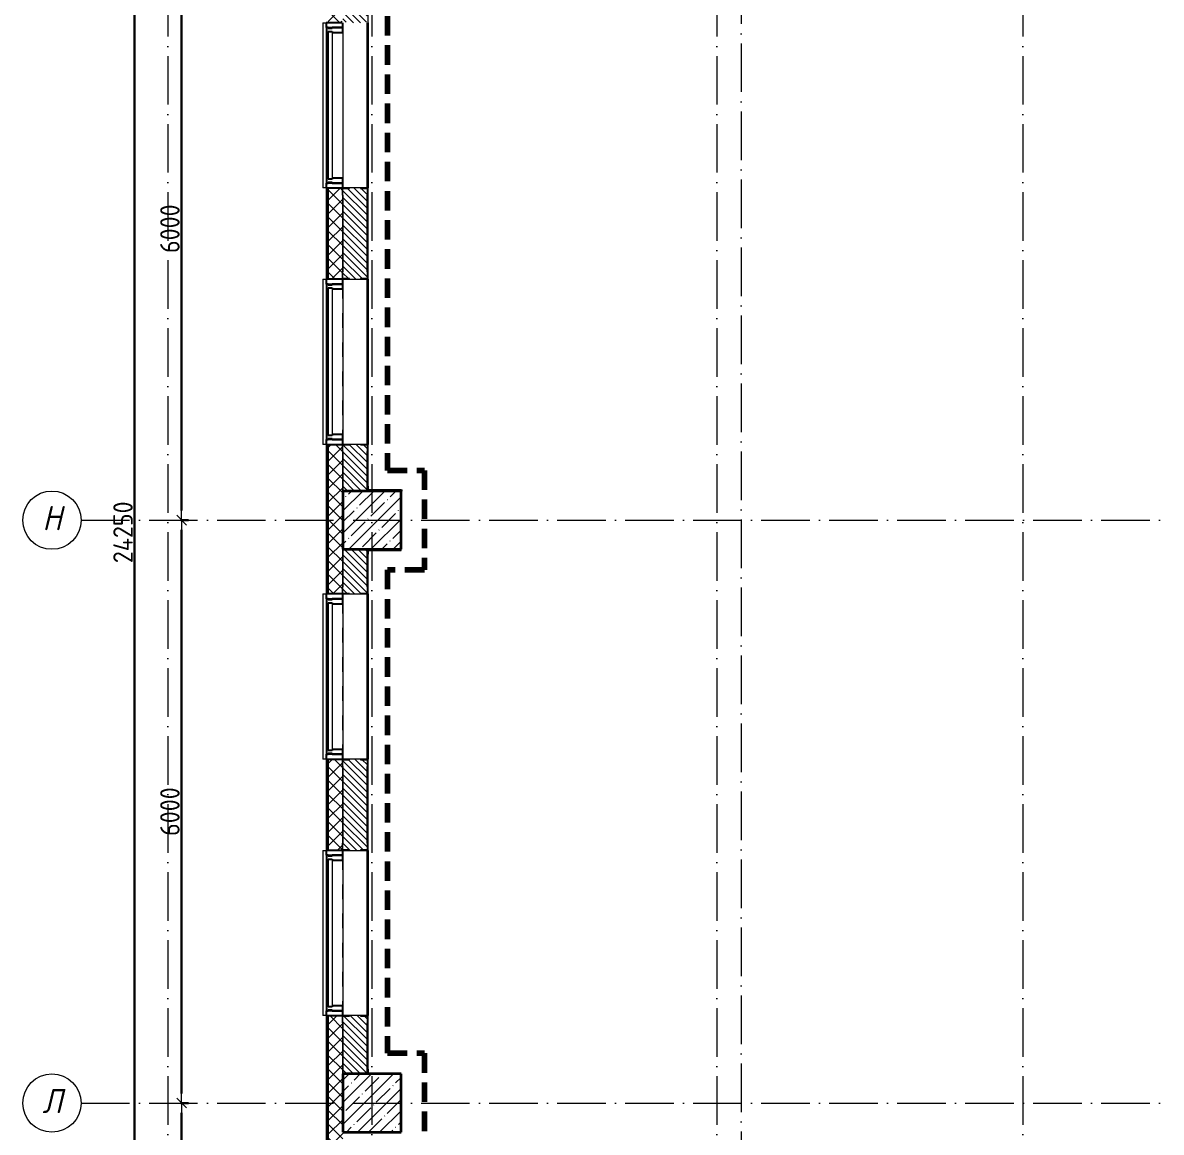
# Model space of a CAD drawing. Header units: millimetres. Extents: x -12989 to 629078, y -109036 to 555275.
# Drawn here: x 59735 to 71455, y -86015 to -74595 of the extents above; entities that cross this region are included whole.
import ezdxf

# ---------------------------------------------------------------- set-up
doc = ezdxf.new("R2010")
doc.units = ezdxf.units.MM
for name, pattern in [('50_200_ШТРИХ_1Т_ш5_п1_п1_', [700, 500, -100, 0, -100]), ('Штрих короткий', [300, 150, -150]), ('Штриховая _2 мм - 1 мм_', [300, 200, -100])]:
    doc.linetypes.add(name, pattern=pattern)
for name, color, linetype, lineweight in [('4 -стяжа', 7, 'Continuous', 30), ('Импосты витража', 7, 'Continuous', 9), ('Импосты витража-1', 7, 'Continuous', 25), ('Несущие колонны', 7, 'Continuous', 9), ('Несущие колонны-1', 7, 'Continuous', 35), ('Обобщенные модели', 7, 'Continuous', 9), ('Общие ребра', 7, 'Continuous', 9), ('Окна', 7, 'Continuous', 9), ('Оси', 7, 'Continuous', 9), ('Оси-1', 7, 'Continuous', 20), ('Оси-2', 7, '50_200_ШТРИХ_1Т_ш5_п1_п1_', 9), ('Остекление-1', 7, 'Continuous', 9), ('Перемычка-1', 7, 'Штрих короткий', 9), ('Размеры', 7, 'Continuous', 15), ('Стены', 7, 'Continuous', 9), ('Стены-1', 7, 'Continuous', 13), ('Штриховка разреза-1', 7, 'Continuous', 9)]:
    doc.layers.add(name, color=color, linetype=linetype, lineweight=lineweight)
doc.layers.add('СТ-1_1', color=7, linetype='Штриховая _2 мм - 1 мм_', lineweight=90, true_color=0x888888)
doc.layers.get('4 -стяжа').off()
doc.styles.add('ISOCPEUR_I_1', font='isocpeui.ttf', dxfattribs={"width": 0.85, "height": 2.5})
doc.styles.add('СПДС', font='isocpeur.ttf', dxfattribs={"width": 0.9})
doc.dimstyles.new('Размера А3', dxfattribs={"dimtxt": 200, "dimasz": 100, "dimexe": 70, "dimexo": 100, "dimgap": 20, "dimtad": 1, "dimdec": 0, "dimrnd": 10, "dimzin": 0, "dimdsep": 46, "dimtxsty": 'СПДС', "dimblk": 'ARROWHEAD_6', "dimcen": 1, "dimclrd": 256, "dimclre": 256, "dimclrt": 256, "dimazin": 0, "dimtfac": 1, "dimtdec": 0, "dimtmove": 2, "dimatfit": 3, "dimfxl": 1, "dimtolj": 1, "dimtzin": 0, "dimarcsym": 0})
pattern_1 = [(135, (0, 0), (-35.35534, -35.35534), [])]

# ---------------------------------------------------------------- blocks, each defined once
blk = doc.blocks.new('Ось сетки - Круг_Ø6_00__ISO-2_5_0_9K_-16731441-АИ2_02_План отделки стен 2-го этажа _Часть 2_')
at = {"layer": 'Оси-1'}
blk.add_circle((0, 0), 3, dxfattribs=at)
blk = doc.blocks.new('ARROWHEAD_6')
at = {"color": 0, "linetype": 'Continuous'}
for p, q in [((0, 0), (-1, 0)), ((-0.5, -0.5), (0.5, 0.5))]:
    blk.add_line(p, q, dxfattribs=at)
blk = doc.blocks.new('*D648')
at = {"layer": 'Defpoints', "color": 0, "transparency": 16777216}
for p in [(61264, -85715), (61370, -85715), (61264, -88065)]:
    blk.add_point(p, dxfattribs=at)
at = {"layer": 'Размеры', "lineweight": -2, "transparency": 16777216}
for p, q in [((61364, -85715), (61440, -85715)), ((61370, -87965), (61370, -85815)), ((61364, -88065), (61440, -88065))]:
    blk.add_line(p, q, dxfattribs=at)
at = {"layer": 'Размеры', "lineweight": -2, "transparency": 16777216, "xscale": 100, "yscale": 100, "zscale": 100}
for p, rotation in [((61370, -85715), 90), ((61370, -88065), 270)]:
    blk.add_blockref('ARROWHEAD_6', p, dxfattribs=dict(at, rotation=rotation))
at = {"layer": 'Размеры', "transparency": 16777216, "insert": (61250, -86890), "char_height": 200, "width": 2.49, "attachment_point": 5, "rotation": 90, "style": 'СПДС'}
blk.add_mtext('\\A1;2350', dxfattribs=at)
blk = doc.blocks.new('*D649')
at = {"layer": 'Defpoints', "color": 0, "transparency": 16777216}
for p in [(61264, -79715), (61370, -79715), (61264, -85715)]:
    blk.add_point(p, dxfattribs=at)
at = {"layer": 'Размеры', "lineweight": -2, "transparency": 16777216}
for p, q in [((61364, -79715), (61440, -79715)), ((61370, -85615), (61370, -79815)), ((61364, -85715), (61440, -85715))]:
    blk.add_line(p, q, dxfattribs=at)
at = {"layer": 'Размеры', "lineweight": -2, "transparency": 16777216, "xscale": 100, "yscale": 100, "zscale": 100}
for p, rotation in [((61370, -79715), 90), ((61370, -85715), 270)]:
    blk.add_blockref('ARROWHEAD_6', p, dxfattribs=dict(at, rotation=rotation))
at = {"layer": 'Размеры', "transparency": 16777216, "insert": (61250, -82715), "char_height": 200, "width": 2.49, "attachment_point": 5, "rotation": 90, "style": 'СПДС'}
blk.add_mtext('\\A1;6000', dxfattribs=at)
blk = doc.blocks.new('*D650')
at = {"layer": 'Defpoints', "color": 0, "transparency": 16777216}
for p in [(61264, -73715), (61370, -73715), (61264, -79715)]:
    blk.add_point(p, dxfattribs=at)
at = {"layer": 'Размеры', "lineweight": -2, "transparency": 16777216}
for p, q in [((61364, -73715), (61440, -73715)), ((61370, -79615), (61370, -73815)), ((61364, -79715), (61440, -79715))]:
    blk.add_line(p, q, dxfattribs=at)
at = {"layer": 'Размеры', "lineweight": -2, "transparency": 16777216, "xscale": 100, "yscale": 100, "zscale": 100}
for p, rotation in [((61370, -73715), 90), ((61370, -79715), 270)]:
    blk.add_blockref('ARROWHEAD_6', p, dxfattribs=dict(at, rotation=rotation))
at = {"layer": 'Размеры', "transparency": 16777216, "insert": (61250, -76715), "char_height": 200, "width": 2.49, "attachment_point": 5, "rotation": 90, "style": 'СПДС'}
blk.add_mtext('\\A1;6000', dxfattribs=at)
blk = doc.blocks.new('*D652')
at = {"layer": 'Defpoints', "color": 0, "transparency": 16777216}
for p in [(60780, -67715), (60887, -67715), (60780, -91965)]:
    blk.add_point(p, dxfattribs=at)
at = {"layer": 'Размеры', "lineweight": -2, "transparency": 16777216}
for p, q in [((60880, -67715), (60957, -67715)), ((60887, -91865), (60887, -67815)), ((60880, -91965), (60957, -91965))]:
    blk.add_line(p, q, dxfattribs=at)
at = {"layer": 'Размеры', "lineweight": -2, "transparency": 16777216, "xscale": 100, "yscale": 100, "zscale": 100}
for p, rotation in [((60887, -67715), 90), ((60887, -91965), 270)]:
    blk.add_blockref('ARROWHEAD_6', p, dxfattribs=dict(at, rotation=rotation))
at = {"layer": 'Размеры', "transparency": 16777216, "insert": (60767, -79840), "char_height": 200, "width": 3.19, "attachment_point": 5, "rotation": 90, "style": 'СПДС'}
blk.add_mtext('\\A1;24250', dxfattribs=at)
blk = doc.blocks.new('BSC_Колонна _Прямоугольная - 600х600-V10-АИ2_02_План отделки стен 2-го этажа _Часть 2_')
at = {"layer": 'Несущие колонны'}
h = blk.add_hatch(dxfattribs=at)
h.set_pattern_fill('FP_17', color=256, style=0, pattern_type=2)
h.set_pattern_definition([(45, (-73400, -26500), (-114.04925, 114.04925), []), (45, (-73285.95, -26500), (-114.04925, 114.04925), [201.613, -40.323, 3.353, -36.97])])
h.paths.add_polyline_path([(-300, -300), (300, -300), (300, 300), (-300, 300), (-300, -134)], flags=0)
at = {"layer": 'Несущие колонны-1'}
for p, q in [((300, 300), (-300, 300)), ((-300, 300), (-300, -300)), ((300, -300), (300, 300)), ((-300, -300), (300, -300))]:
    blk.add_line(p, q, dxfattribs=at)
blk = doc.blocks.new('BSC_Колонна _Прямоугольная - 600х600-V11-АИ2_02_План отделки стен 2-го этажа _Часть 2_')
at = {"layer": 'Несущие колонны'}
h = blk.add_hatch(dxfattribs=at)
h.set_pattern_fill('FP_18', color=256, style=0, pattern_type=2)
h.set_pattern_definition([(45, (-73400, -20500), (-114.04925, 114.04925), []), (45, (-73285.95, -20500), (-114.04925, 114.04925), [201.613, -40.323, 3.353, -36.97])])
h.paths.add_polyline_path([(-300, -300), (300, -300), (300, 300), (-300, 300)], flags=0)
at = {"layer": 'Несущие колонны-1'}
for p, q in [((300, 300), (-300, 300)), ((-300, 300), (-300, -300)), ((300, -300), (300, 300)), ((-300, -300), (300, -300))]:
    blk.add_line(p, q, dxfattribs=at)
blk = doc.blocks.new('Прямоугольный импост - Откос СФТК_50х170 мм-26914083-АИ2_02_План отделки стен 2-го этажа _Часть 2_')
at = {"layer": 'Импосты витража-1'}
for p, q in [((0, 20), (-50, 20)), ((-50, 20), (-50, -150)), ((0, -144), (0, 20)), ((-50, -150), (0, -150))]:
    blk.add_line(p, q, dxfattribs=at)
blk = doc.blocks.new('PNS_Панель прямоугольная1 - Нр_Стекло - 40мм-26230645-АИ2_02_План отделки стен 2-го этажа _Часть 2_')
at = {"layer": 'Остекление-1'}
for p, q in [((-750, 40), (750, 40)), ((-760, 0), (760, 0)), ((750, 0), (-750, 0))]:
    blk.add_line(p, q, dxfattribs=at)
blk = doc.blocks.new('Прямоугольный импост - Откос СФТК_50х170 мм-26840925-АИ2_02_План отделки стен 2-го этажа _Часть 2_')
at = {"layer": 'Импосты витража-1'}
for p, q in [((-50, 20), (0, 20)), ((-50, -150), (-50, 20)), ((0, 20), (0, -144)), ((0, -150), (-50, -150))]:
    blk.add_line(p, q, dxfattribs=at)
blk = doc.blocks.new('Прямоугольный импост - Импост структурный с накладкой - 150мм-26230549-АИ2_02_План отделки стен 2-го этажа _Часть 2_')
at = {"layer": 'Импосты витража'}
for p, q in [((72933, 43280), (72933, 41780)), ((73100, 43280), (73100, 41780))]:
    blk.add_line(p, q, dxfattribs=at)
blk = doc.blocks.new('Прямоугольный импост - Импост структурный с накладкой - 150мм-V172-АИ2_02_План отделки стен 2-го этажа _Часть 2_')
at = {"layer": 'Импосты витража-1'}
for p, q in [((-25, 0), (-25, 17)), ((-25, 17), (25, 17)), ((-15, 0), (-25, 0)), ((-15, -40), (-15, 0)), ((25, 0), (15, 0)), ((15, 0), (15, -40)), ((25, 17), (25, 0)), ((-25, -150), (-25, -40)), ((-25, -40), (-15, -40)), ((15, -40), (25, -40)), ((25, -40), (25, -150)), ((25, -150), (-25, -150))]:
    blk.add_line(p, q, dxfattribs=at)
blk = doc.blocks.new('Проем_Дверь_Прямоугольный - 1700х2700h_витражные проемы-27141001-АИ2_02_План отделки стен 2-го этажа _Часть 2_')
at = {"layer": 'Перемычка-1'}
for p, q in [((850, 125), (-850, 125)), ((850, -125), (-850, -125))]:
    blk.add_line(p, q, dxfattribs=at)
blk = doc.blocks.new('Фахверк_СКБ_Уголок - 250_2700-27497298-АИ2_02_План отделки стен 2-го этажа _Часть 2_')
at = {"layer": 'Обобщенные модели'}
for p, q in [((200, 181), (125, 181)), ((125, 181), (125, 106)), ((131, 106), (131, 175)), ((131, 175), (200, 175)), ((200, 175), (200, 181)), ((125, 106), (131, 106)), ((131, -6), (125, -6)), ((125, -6), (125, -81)), ((125, -81), (200, -81)), ((131, -75), (131, -6)), ((200, -75), (131, -75)), ((200, -81), (200, -75))]:
    blk.add_line(p, q, dxfattribs=at)
blk = doc.blocks.new('Отлив_СКБ - Отлив витража_СФТК-31883956-АИ2_02_План отделки стен 2-го этажа _Часть 2_')
at = {"layer": 'Окна'}
for p, q in [((0, 3), (0, 37)), ((1700, 37), (0, 37)), ((50, 2), (1650, 2)), ((1700, 37), (1700, 3))]:
    blk.add_line(p, q, dxfattribs=at)
blk = doc.blocks.new('0125-Р-ОО-Ш2-АР-о_23_10_2024_rvt-1-АИ2_02_План отделки стен 2-го этажа _Часть 2_')
at = {"layer": 'Штриховка разреза-1'}
h = blk.add_hatch(dxfattribs=at)
h.set_pattern_fill('FP_81', color=256, style=0, pattern_type=2)
h.set_pattern_definition([(45, (0, 0), (-70.71068, 70.71068), []), (135, (0, 0), (-70.71068, -70.71068), [])])
h.paths.add_polyline_path([(73025, 14150), (73100, 14150), (73100, 15445), (73094, 15445), (73094, 15520), (72950, 15520), (72950, 14150)], flags=0)
h.paths.add_polyline_path([(73094, 17220), (73094, 17295), (73100, 17295), (73100, 18085), (73094, 18085), (73094, 18160), (72950, 18160), (72950, 17220)], flags=0)
h.paths.add_polyline_path([(73094, 19860), (73094, 19935), (73100, 19935), (73100, 21325), (73094, 21325), (73094, 21400), (72950, 21400), (72950, 19860)], flags=0)
h.paths.add_polyline_path([(73094, 23100), (73094, 23175), (73100, 23175), (73100, 23965), (73094, 23965), (73094, 24040), (72950, 24040), (72950, 23100)], flags=0)
h.paths.add_polyline_path([(72950, 25740), (73094, 25740), (73094, 25815), (73100, 25815), (73100, 27205), (73094, 27205), (73094, 27280), (72950, 27280), (72950, 26366)], flags=0)
h.paths.add_polyline_path([(73094, 28980), (73094, 29055), (73100, 29055), (73100, 29845), (73094, 29845), (73094, 29920), (72950, 29920), (72950, 28980)], flags=0)
h.paths.add_polyline_path([(73094, 31620), (73094, 31695), (73100, 31695), (73100, 33085), (73094, 33085), (73094, 33160), (72950, 33160), (72950, 31620)], flags=0)
h.paths.add_polyline_path([(73094, 34860), (73094, 34935), (73100, 34935), (73100, 35725), (73094, 35725), (73094, 35800), (72950, 35800), (72950, 34860)], flags=0)
h.paths.add_polyline_path([(73094, 37500), (73094, 37575), (73100, 37575), (73100, 38965), (73094, 38965), (73094, 39040), (72950, 39040), (72950, 37500)], flags=0)
h.paths.add_polyline_path([(72950, 40740), (73094, 40740), (73094, 40815), (73100, 40815), (73100, 41605), (73094, 41605), (73094, 41680), (72950, 41680), (72950, 40746)], flags=0)
h.paths.add_polyline_path([(73094, 43380), (73094, 43455), (73100, 43455), (73100, 44900), (72950, 44900), (72950, 43380)], flags=0)
h = blk.add_hatch(dxfattribs=at)
h.set_pattern_fill('FP_2', color=256, style=0, pattern_type=2)
h.set_pattern_definition(pattern_1)
h.paths.add_polyline_path([(73350, 26800), (73350, 27274), (73281, 27274), (73281, 27280), (73169, 27280), (73169, 27274), (73100, 27274), (73100, 26800), (73310, 26800)], flags=0)
h.paths.add_polyline_path([(73169, 28980), (73281, 28980), (73281, 28986), (73350, 28986), (73350, 29914), (73281, 29914), (73281, 29920), (73169, 29920), (73169, 29914), (73100, 29914), (73100, 28986), (73169, 28986)], flags=0)
h.paths.add_polyline_path([(73281, 31620), (73281, 31626), (73350, 31626), (73350, 32200), (73100, 32200), (73100, 31626), (73169, 31626), (73169, 31620)], flags=0)
h = blk.add_hatch(dxfattribs=at)
h.set_pattern_fill('FP_2', color=256, style=0, pattern_type=2)
h.set_pattern_definition(pattern_1)
h.paths.add_polyline_path([(73169, 20800), (73350, 20800), (73350, 21394), (73281, 21394), (73281, 21400), (73169, 21400), (73169, 21394), (73100, 21394), (73100, 20800)], flags=0)
h.paths.add_polyline_path([(73169, 23100), (73281, 23100), (73281, 23106), (73350, 23106), (73350, 24034), (73281, 24034), (73281, 24040), (73169, 24040), (73169, 24034), (73100, 24034), (73100, 23106), (73169, 23106)], flags=0)
h.paths.add_polyline_path([(73169, 25740), (73281, 25740), (73281, 25746), (73350, 25746), (73350, 26200), (73100, 26200), (73100, 25746), (73169, 25746)], flags=0)
at = {"layer": 'Общие ребра'}
for p, q in [((72938, 29920), (72938, 28980)), ((72943, 29920), (72943, 28980)), ((72950, 29920), (72950, 28980)), ((72950, 28980), (72950, 29920)), ((73100, 29055), (73100, 29845)), ((73100, 29845), (73100, 29055)), ((72938, 27280), (72938, 25740)), ((72943, 27280), (72943, 25740)), ((72950, 27280), (72950, 25740)), ((72950, 25740), (72950, 27280)), ((73100, 26800), (73100, 27205)), ((73100, 27205), (73100, 26800)), ((73100, 25815), (73100, 26200)), ((73100, 26200), (73100, 25815)), ((72938, 24040), (72938, 23100)), ((72943, 24040), (72943, 23100)), ((72950, 24040), (72950, 23100)), ((72950, 23100), (72950, 24040)), ((73100, 23175), (73100, 23965)), ((73100, 23965), (73100, 23175)), ((72938, 21400), (72938, 19860)), ((72943, 21400), (72943, 19860)), ((72950, 21400), (72950, 19860)), ((72950, 19860), (72950, 21400)), ((73100, 20800), (73100, 21325)), ((73100, 21325), (73100, 20800))]:
    blk.add_line(p, q, dxfattribs=at)
at = {"layer": 'Стены'}
for p, q in [((73350, 31620), (73350, 29920)), ((73350, 28980), (73350, 27280)), ((73350, 25740), (73350, 24040)), ((73350, 23100), (73350, 21400))]:
    blk.add_line(p, q, dxfattribs=at)
at = {"layer": 'Стены-1'}
for p, q in [((72950, 29920), (72930, 29920)), ((72930, 29920), (72930, 28980)), ((73094, 29920), (72950, 29920)), ((73281, 29920), (73169, 29920)), ((73350, 29055), (73350, 29845)), ((72930, 28980), (72950, 28980)), ((72950, 28980), (73094, 28980)), ((73169, 28980), (73281, 28980)), ((72950, 27280), (72930, 27280)), ((72930, 27280), (72930, 25740)), ((73094, 27280), (72950, 27280)), ((73281, 27280), (73169, 27280)), ((73350, 26800), (73350, 27205)), ((73350, 25815), (73350, 26200)), ((72930, 25740), (72950, 25740)), ((72950, 25740), (73094, 25740)), ((73169, 25740), (73281, 25740)), ((72950, 24040), (72930, 24040)), ((72930, 24040), (72930, 23100)), ((73094, 24040), (72950, 24040)), ((73281, 24040), (73169, 24040)), ((73350, 23175), (73350, 23965)), ((72930, 23100), (72950, 23100)), ((72950, 23100), (73094, 23100)), ((73169, 23100), (73281, 23100)), ((72950, 21400), (72930, 21400)), ((72930, 21400), (72930, 19860)), ((73094, 21400), (72950, 21400)), ((73281, 21400), (73169, 21400)), ((73350, 20800), (73350, 21325))]:
    blk.add_line(p, q, dxfattribs=at)
for name, p, rotation in [('Отлив_СКБ - Отлив витража_СФТК-31883956-АИ2_02_План отделки стен 2-го этажа _Часть 2_', (72933, 29920), 90), ('Прямоугольный импост - Откос СФТК_50х170 мм-26914083-АИ2_02_План отделки стен 2-го этажа _Часть 2_', (72950, 31620), 90), ('PNS_Панель прямоугольная1 - Нр_Стекло - 40мм-26230645-АИ2_02_План отделки стен 2-го этажа _Часть 2_', (72950, 30770), 270), ('Проем_Дверь_Прямоугольный - 1700х2700h_витражные проемы-27141001-АИ2_02_План отделки стен 2-го этажа _Часть 2_', (73225, 30770), 89.99999999999991), ('Фахверк_СКБ_Уголок - 250_2700-27497298-АИ2_02_План отделки стен 2-го этажа _Часть 2_', (73175, 30045), 269.9999999999999), ('Отлив_СКБ - Отлив витража_СФТК-31883956-АИ2_02_План отделки стен 2-го этажа _Часть 2_', (72933, 27280), 90), ('Прямоугольный импост - Откос СФТК_50х170 мм-26914083-АИ2_02_План отделки стен 2-го этажа _Часть 2_', (72950, 28980), 90), ('Фахверк_СКБ_Уголок - 250_2700-27497298-АИ2_02_План отделки стен 2-го этажа _Часть 2_', (73275, 28855), 89.99999999999991), ('Проем_Дверь_Прямоугольный - 1700х2700h_витражные проемы-27141001-АИ2_02_План отделки стен 2-го этажа _Часть 2_', (73225, 28130), 269.9999999999999), ('PNS_Панель прямоугольная1 - Нр_Стекло - 40мм-26230645-АИ2_02_План отделки стен 2-го этажа _Часть 2_', (72950, 28130), 270), ('Фахверк_СКБ_Уголок - 250_2700-27497298-АИ2_02_План отделки стен 2-го этажа _Часть 2_', (73175, 27405), 269.9999999999999), ('Фахверк_СКБ_Уголок - 250_2700-27497298-АИ2_02_План отделки стен 2-го этажа _Часть 2_', (73275, 25615), 89.99999999999991), ('Отлив_СКБ - Отлив витража_СФТК-31883956-АИ2_02_План отделки стен 2-го этажа _Часть 2_', (72933, 24040), 90), ('Прямоугольный импост - Откос СФТК_50х170 мм-26914083-АИ2_02_План отделки стен 2-го этажа _Часть 2_', (72950, 25740), 90), ('Проем_Дверь_Прямоугольный - 1700х2700h_витражные проемы-27141001-АИ2_02_План отделки стен 2-го этажа _Часть 2_', (73225, 24890), 269.9999999999999), ('PNS_Панель прямоугольная1 - Нр_Стекло - 40мм-26230645-АИ2_02_План отделки стен 2-го этажа _Часть 2_', (72950, 24890), 270), ('Фахверк_СКБ_Уголок - 250_2700-27497298-АИ2_02_План отделки стен 2-го этажа _Часть 2_', (73175, 24165), 269.9999999999999), ('Отлив_СКБ - Отлив витража_СФТК-31883956-АИ2_02_План отделки стен 2-го этажа _Часть 2_', (72933, 21400), 90), ('Прямоугольный импост - Откос СФТК_50х170 мм-26914083-АИ2_02_План отделки стен 2-го этажа _Часть 2_', (72950, 23100), 90), ('Фахверк_СКБ_Уголок - 250_2700-27497298-АИ2_02_План отделки стен 2-го этажа _Часть 2_', (73275, 22975), 89.99999999999991), ('Проем_Дверь_Прямоугольный - 1700х2700h_витражные проемы-27141001-АИ2_02_План отделки стен 2-го этажа _Часть 2_', (73225, 22250), 269.9999999999999), ('PNS_Панель прямоугольная1 - Нр_Стекло - 40мм-26230645-АИ2_02_План отделки стен 2-го этажа _Часть 2_', (72950, 22250), 270), ('Фахверк_СКБ_Уголок - 250_2700-27497298-АИ2_02_План отделки стен 2-го этажа _Часть 2_', (73175, 21525), 269.9999999999999)]:
    blk.add_blockref(name, p, dxfattribs=dict(rotation=rotation))
at = {"extrusion": (0, 0, -1), "rotation": 270}
for name, p in [('Прямоугольный импост - Импост структурный с накладкой - 150мм-V172-АИ2_02_План отделки стен 2-го этажа _Часть 2_', (-72950, 31545)), ('Прямоугольный импост - Импост структурный с накладкой - 150мм-V172-АИ2_02_План отделки стен 2-го этажа _Часть 2_', (-72950, 29995)), ('Прямоугольный импост - Откос СФТК_50х170 мм-26840925-АИ2_02_План отделки стен 2-го этажа _Часть 2_', (-72950, 29920)), ('Прямоугольный импост - Импост структурный с накладкой - 150мм-V172-АИ2_02_План отделки стен 2-го этажа _Часть 2_', (-72950, 28905)), ('Прямоугольный импост - Откос СФТК_50х170 мм-26840925-АИ2_02_План отделки стен 2-го этажа _Часть 2_', (-72950, 27280)), ('Прямоугольный импост - Импост структурный с накладкой - 150мм-V172-АИ2_02_План отделки стен 2-го этажа _Часть 2_', (-72950, 27355)), ('Прямоугольный импост - Импост структурный с накладкой - 150мм-V172-АИ2_02_План отделки стен 2-го этажа _Часть 2_', (-72950, 25665)), ('Прямоугольный импост - Откос СФТК_50х170 мм-26840925-АИ2_02_План отделки стен 2-го этажа _Часть 2_', (-72950, 24040)), ('Прямоугольный импост - Импост структурный с накладкой - 150мм-V172-АИ2_02_План отделки стен 2-го этажа _Часть 2_', (-72950, 24115)), ('Прямоугольный импост - Импост структурный с накладкой - 150мм-V172-АИ2_02_План отделки стен 2-го этажа _Часть 2_', (-72950, 23025)), ('Прямоугольный импост - Откос СФТК_50х170 мм-26840925-АИ2_02_План отделки стен 2-го этажа _Часть 2_', (-72950, 21400)), ('Прямоугольный импост - Импост структурный с накладкой - 150мм-V172-АИ2_02_План отделки стен 2-го этажа _Часть 2_', (-72950, 21475))]:
    blk.add_blockref(name, p, dxfattribs=at)
for name, p in [('Прямоугольный импост - Импост структурный с накладкой - 150мм-26230549-АИ2_02_План отделки стен 2-го этажа _Часть 2_', (0, -11760)), ('Прямоугольный импост - Импост структурный с накладкой - 150мм-26230549-АИ2_02_План отделки стен 2-го этажа _Часть 2_', (0, -14400)), ('BSC_Колонна _Прямоугольная - 600х600-V10-АИ2_02_План отделки стен 2-го этажа _Часть 2_', (73400, 26500)), ('Прямоугольный импост - Импост структурный с накладкой - 150мм-26230549-АИ2_02_План отделки стен 2-го этажа _Часть 2_', (0, -17640)), ('Прямоугольный импост - Импост структурный с накладкой - 150мм-26230549-АИ2_02_План отделки стен 2-го этажа _Часть 2_', (0, -20280)), ('BSC_Колонна _Прямоугольная - 600х600-V11-АИ2_02_План отделки стен 2-го этажа _Часть 2_', (73400, 20500))]:
    blk.add_blockref(name, p)
blk = doc.blocks.new('2ч2эт')
at = {"layer": 'СТ-1_1'}
for p, q in [((63491, -74227), (63491, -79203)), ((63491, -79203), (63870, -79203)), ((63870, -79203), (63870, -80227)), ((63870, -80227), (63491, -80227)), ((63491, -80227), (63491, -85203)), ((63491, -85203), (63870, -85203)), ((63870, -85203), (63870, -86227))]:
    blk.add_line(p, q, dxfattribs=at)
at = {"layer": 'Стены'}
for p, q in [((63280, -76295), (63280, -74595)), ((63292, -74595), (63292, -76295)), ((63280, -78935), (63280, -77235)), ((63292, -77235), (63292, -78935)), ((63292, -79365), (63292, -79403)), ((63630, -79403), (63642, -79403)), ((63642, -79415), (63630, -79415)), ((63642, -79415), (63642, -79403)), ((63292, -80027), (63292, -80065)), ((63280, -82175), (63280, -80475)), ((63292, -80475), (63292, -82175)), ((63280, -84815), (63280, -83115)), ((63292, -83115), (63292, -84815)), ((63292, -85365), (63292, -85415))]:
    blk.add_line(p, q, dxfattribs=at)
at = {"layer": 'Стены-1'}
for p, q in [((63292, -74595), (63292, -74065)), ((63286, -74595), (63292, -74595)), ((63292, -76295), (63286, -76295)), ((63292, -77235), (63292, -76295)), ((63280, -76370), (63280, -77160)), ((63286, -77235), (63292, -77235)), ((63292, -78935), (63286, -78935)), ((63292, -79365), (63292, -78935)), ((63280, -79010), (63280, -79365)), ((63280, -79365), (63292, -79365)), ((63630, -79403), (63292, -79403)), ((63292, -79403), (63292, -79415)), ((63630, -79415), (63630, -79403)), ((63292, -80015), (63292, -80027)), ((63292, -80027), (63630, -80027)), ((63630, -80027), (63630, -80015)), ((63280, -80065), (63280, -80400)), ((63292, -80065), (63280, -80065)), ((63292, -80475), (63292, -80065)), ((63286, -80475), (63292, -80475)), ((63280, -82250), (63280, -83040)), ((63292, -82175), (63286, -82175)), ((63292, -83115), (63292, -82175)), ((63286, -83115), (63292, -83115)), ((63292, -84815), (63286, -84815)), ((63292, -85365), (63292, -84815)), ((63280, -84890), (63280, -85365)), ((63280, -85365), (63292, -85365))]:
    blk.add_line(p, q, dxfattribs=at)
blk.add_blockref('0125-Р-ОО-Ш2-АР-о_23_10_2024_rvt-1-АИ2_02_План отделки стен 2-го этажа _Часть 2_', (-10070, -106215))
blk = doc.blocks.new('ось2эт')
at = {"layer": 'Оси-2'}
for p, q in [((61229.9, -54635.1), (61229.9, -107165.9)), ((63329.9, -54635.1), (63329.9, -107165.9)), ((66879.9, -54635.1), (66879.9, -91965.3)), ((70029.9, -54635.1), (70029.9, -95015.3)), ((67129.9, -55905.1), (67129.9, -91965.3)), ((60335.3, -79715.3), (81379.9, -79715.3)), ((60335.3, -85715.3), (81379.9, -85715.3))]:
    blk.add_line(p, q, dxfattribs=at)
at = {"layer": 'Оси-1', "xscale": 99.99999999999993, "yscale": 99.99999999999993, "zscale": 99.99999999999993, "rotation": 269.9999999999995}
for p in [(60035.3, -79715.3), (60035.3, -85715.3)]:
    blk.add_blockref('Ось сетки - Круг_Ø6_00__ISO-2_5_0_9K_-16731441-АИ2_02_План отделки стен 2-го этажа _Часть 2_', p, dxfattribs=at)
at = {"layer": 'Оси', "char_height": 250, "width": 223.671, "attachment_point": 1, "style": 'ISOCPEUR_I_1'}
for s, insert in [('\\fISOCPEUR|b0|i1|c204|p34|;\\W.9;Н', (59937.3, -79568.6)), ('\\fISOCPEUR|b0|i1|c204|p34|;\\W.9;Л', (59937.3, -85568.6))]:
    blk.add_mtext(s, dxfattribs=dict(at, insert=insert))
at = {"layer": 'Размеры'}
for base, p1, p2, picture, middle in [((60886.6, -67715.3), (60780.5, -91965.3), (60780.5, -67715.3), '*D652', (60766.6, -79840.3)), ((61370.3, -73715.3), (61264.2, -79715.3), (61264.2, -73715.3), '*D650', (61250.3, -76715.3)), ((61370.3, -79715.3), (61264.2, -85715.3), (61264.2, -79715.3), '*D649', (61250.3, -82715.3)), ((61370.3, -85715.3), (61264.2, -88065.3), (61264.2, -85715.3), '*D648', (61250.3, -86890.3))]:
    dim = blk.add_linear_dim(base=base, p1=p1, p2=p2, angle=90, dimstyle='Размера А3', dxfattribs=at)
    dim.commit()
    dim.dimension.update_dxf_attribs({"geometry": picture, "text_midpoint": middle})

msp = doc.modelspace()

# ---------------------------------------------------------------- block references
at = {"layer": '4 -стяжа'}
for name in ['ось2эт', '2ч2эт']:
    msp.add_blockref(name, (0, 0), dxfattribs=at)

doc.saveas('drawing.dxf')
